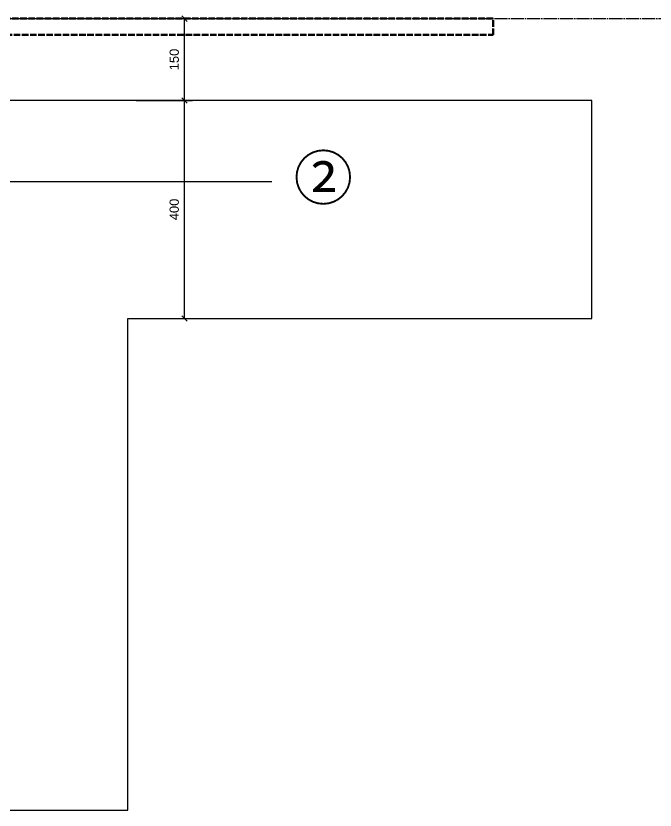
# Model space of a CAD drawing. Header units: millimetres. Extents: x 0 to 119933, y -45162 to 41221.
# Drawn here: x 5323 to 6495, y -6565 to -5108 of the extents above; entities that cross this region are included whole.
import ezdxf
from ezdxf import colors
from ezdxf.entities.mleader import LeaderData, LeaderLine
from ezdxf.math import Vec2, Vec3

# ---------------------------------------------------------------- set-up
doc = ezdxf.new("R2010")
doc.units = ezdxf.units.MM
doc.linetypes.add('ACAD_ISO02W100', pattern=[15, 12, -3])
doc.linetypes.add('ACAD_ISO04W100', pattern=[30, 24, -3, 0, -3])
doc.layers.get('DEFPOINTS').update_dxf_attribs({"color": 166})
for name, color, linetype in [('F_CNTR', 1, 'ACAD_ISO04W100'), ('F_CONC', 7, 'Continuous'), ('F_DASH', 8, 'ACAD_ISO02W100')]:
    doc.layers.add(name, color=color, linetype=linetype)
doc.styles.add('Arial', font='arial.ttf')
doc.styles.get("Standard").update_dxf_attribs({"font": 'arial.ttf'})
doc.dimstyles.new('10x of Arup4', dxfattribs={"dimscale": 10, "dimtxt": 1.7, "dimasz": 1, "dimexe": 1.5, "dimexo": 1.5, "dimgap": 1, "dimtad": 1, "dimdec": 1, "dimdsep": 46, "dimtxsty": 'Arial', "dimblk": 'OBLIQUE', "dimcen": 0, "dimclrd": 1, "dimclre": 1, "dimclrt": 7, "dimadec": 0, "dimazin": 0, "dimtfac": 1, "dimtdec": 1, "dimtix": 1, "dimtofl": 0, "dimtmove": 2, "dimatfit": 3, "dimfxl": 5, "dimtfill": 1, "dimtolj": 1, "dimtzin": 0, "dimlwd": -1, "dimlwe": -1, "dimarcsym": 0})

# ---------------------------------------------------------------- blocks, each defined once
blk = doc.blocks.new('_OBLIQUE')
at = {"color": 0, "linetype": 'ByBlock'}
blk.add_line((-0.5, -0.5), (0.5, 0.5), dxfattribs=at)
blk = doc.blocks.new('*D193')
at = {"color": 1, "linetype": 'Continuous', "transparency": 16777216}
for p, q in [((5543.8, -5263.4), (5647.3, -5263.4)), ((5632.3, -5663.4), (5632.3, -5263.4)), ((5543.8, -5663.4), (5647.3, -5663.4))]:
    blk.add_line(p, q, dxfattribs=at)
at = {"layer": 'DEFPOINTS', "color": 0, "transparency": 16777216}
for p in [(5528.8, -5263.4, 0.6), (5632.3, -5263.4), (5528.8, -5663.4, 0.6)]:
    blk.add_point(p, dxfattribs=at)
at = {"color": 1, "transparency": 16777216, "xscale": 10, "yscale": 10, "zscale": 10}
for p, rotation in [((5632.3, -5263.4), 90), ((5632.3, -5663.4), 270)]:
    blk.add_blockref('_OBLIQUE', p, dxfattribs=dict(at, rotation=rotation))
at = {"color": 7, "transparency": 16777216, "insert": (5613.6, -5463.4), "char_height": 17, "attachment_point": 5, "rotation": 90, "style": 'Arial', "bg_fill": 3, "box_fill_scale": 1.1, "bg_fill_color": 256, "bg_fill_true_color": 13158600, "bg_fill_transparency": 0}
blk.add_mtext('\\A1;400', dxfattribs=at)
blk = doc.blocks.new('*D194')
at = {"color": 1, "linetype": 'Continuous', "transparency": 16777216}
for p, q in [((5543.1, -5113.4), (5647.3, -5113.4)), ((5632.3, -5263.4), (5632.3, -5113.4)), ((5543.8, -5263.4), (5647.3, -5263.4))]:
    blk.add_line(p, q, dxfattribs=at)
at = {"layer": 'DEFPOINTS', "color": 0, "transparency": 16777216}
for p in [(5528.1, -5113.4), (5632.3, -5113.4), (5528.8, -5263.4, 0.6)]:
    blk.add_point(p, dxfattribs=at)
at = {"color": 1, "transparency": 16777216, "xscale": 10, "yscale": 10, "zscale": 10}
for p, rotation in [((5632.3, -5113.4), 90), ((5632.3, -5263.4), 270)]:
    blk.add_blockref('_OBLIQUE', p, dxfattribs=dict(at, rotation=rotation))
at = {"color": 7, "transparency": 16777216, "insert": (5613.6, -5188.4), "char_height": 17, "attachment_point": 5, "rotation": 90, "style": 'Arial', "bg_fill": 3, "box_fill_scale": 1.1, "bg_fill_color": 256, "bg_fill_true_color": 13158600, "bg_fill_transparency": 0}
blk.add_mtext('\\A1;150', dxfattribs=at)

msp = doc.modelspace()

# ---------------------------------------------------------------- linework, layer by layer
at = {"layer": 'F_CNTR'}
msp.add_line((0, -5113.37), (100188.66, -5113.37), dxfattribs=at)
at = {"layer": 'F_CONC', "color": 5, "elevation": 0.56}
msp.add_lwpolyline([(5528.76, -5663.38), (6379.46, -5663.38), (6379.46, -5263.38), (4928.76, -5263.38), (4928.76, -6263.38), (3841.09, -6263.38), (3841.09, -6463.38), (5128.76, -6463.38), (5128.76, -6565.09), (5528.76, -6565.09)], close=True, dxfattribs=at)
at = {"layer": 'F_DASH', "lineweight": 50}
msp.add_lwpolyline([(5019.18, -5143.37), (6198.17, -5143.37), (6198.17, -5113.37), (5019.18, -5113.37)], close=True, dxfattribs=at)

# ---------------------------------------------------------------- next in the draw order: dimensions: what is measured, and where the dimension line sits
dim = msp.add_linear_dim(base=(5632.3, -5263.38), p1=(5528.76, -5663.38, 0.56), p2=(5528.76, -5263.38, 0.56), angle=90, dimstyle='10x of Arup4', override={"dimarcsym": 1})
dim.commit()
dim.dimension.update_dxf_attribs({"geometry": '*D193', "text_midpoint": (5613.62, -5463.38)})

# ---------------------------------------------------------------- next in the draw order: dimensions: what is measured, and where the dimension line sits
dim = msp.add_linear_dim(base=(5632.3, -5113.37), p1=(5528.76, -5263.38, 0.56), p2=(5528.11, -5113.37), angle=90, dimstyle='10x of Arup4', override={"dimarcsym": 1})
dim.commit()
dim.dimension.update_dxf_attribs({"geometry": '*D194', "text_midpoint": (5613.62, -5188.37)})

# ---------------------------------------------------------------- next in the draw order: leaders
ml = msp.add_multileader_mtext('Standard')
ml.set_content('{\\fSimSun|b0|i0|c134|p2;②} ', color=256)
ml.set_leader_properties()
ml.build(insert=Vec2(0, 0))
ml.multileader.update_dxf_attribs({"arrow_head_size": 80, "scale": 20})
ctx = ml.context
ctx.base_point, ctx.scale, ctx.char_height, ctx.arrow_head_size, ctx.landing_gap_size, ctx.plane_origin = Vec3(5792.3, -5411.99, 0.56), 20, 80, 80, 40, Vec3(5109.76, -5411.99, 0.56)
notes = []
notes.append((ctx, [(0, (1, 1, 0), (5632.3, -5411.99, 0.56), (1, 0), 160, [(0, [(5109.76, -5411.99, 0.56)], 0, [])])]))
ctx.mtext.insert, ctx.mtext.rotation, ctx.mtext.flow_direction = Vec3(5832.3, -5365.51, 0.56), -6.1160459, 5
for ctx, leaders in notes:
    for number, flags, end, landing, length, lines in leaders:
        leader = LeaderData()
        leader.index, (leader.has_last_leader_line, leader.has_dogleg_vector, leader.attachment_direction) = number, flags
        leader.last_leader_point, leader.dogleg_vector, leader.dogleg_length = Vec3(end), Vec3(landing), length
        for number, points, colour, breaks in lines:
            line = LeaderLine()
            line.index, line.vertices, line.color, line.breaks = number, Vec3.list(points), colors.encode_raw_color(colour), breaks
            leader.lines.append(line)
        ctx.leaders.append(leader)

doc.saveas('drawing.dxf')
